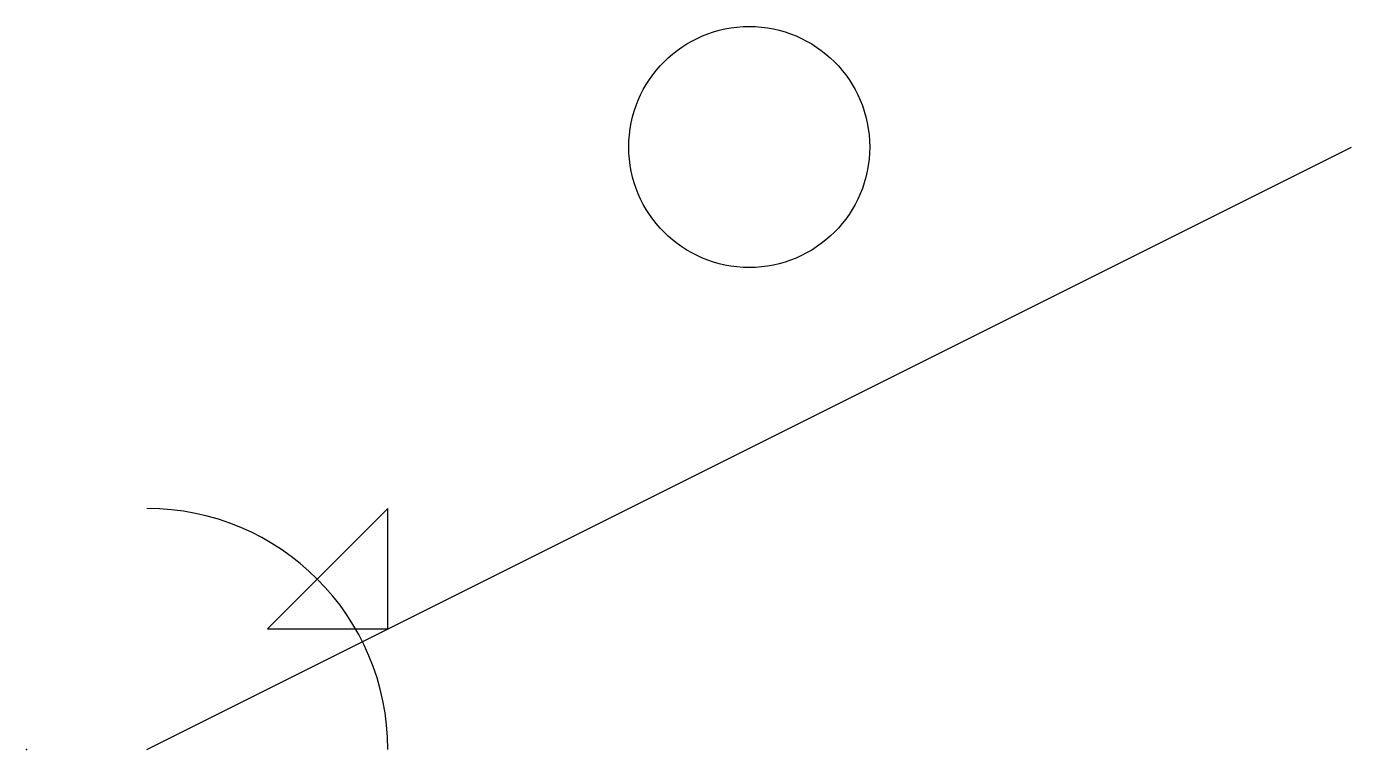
# Model space of a CAD drawing. Extents: x -10 to 100, y 0 to 60.
import ezdxf

# ---------------------------------------------------------------- set-up
doc = ezdxf.new("R2010")
doc.units = 0
doc.layers.add('WALLS', color=1, linetype='Continuous')

msp = doc.modelspace()

# ---------------------------------------------------------------- linework, layer by layer
msp.add_point((-10, 0))
at = {"layer": 'WALLS'}
msp.add_line((0, 0), (100, 50), dxfattribs=at)
msp.add_lwpolyline([(10, 10), (20, 10), (20, 20)], close=True, dxfattribs=at)
msp.add_circle((50, 50), 10, dxfattribs=at)
msp.add_arc((0, 0), 20, 0, 90, dxfattribs=at)

doc.saveas('drawing.dxf')
